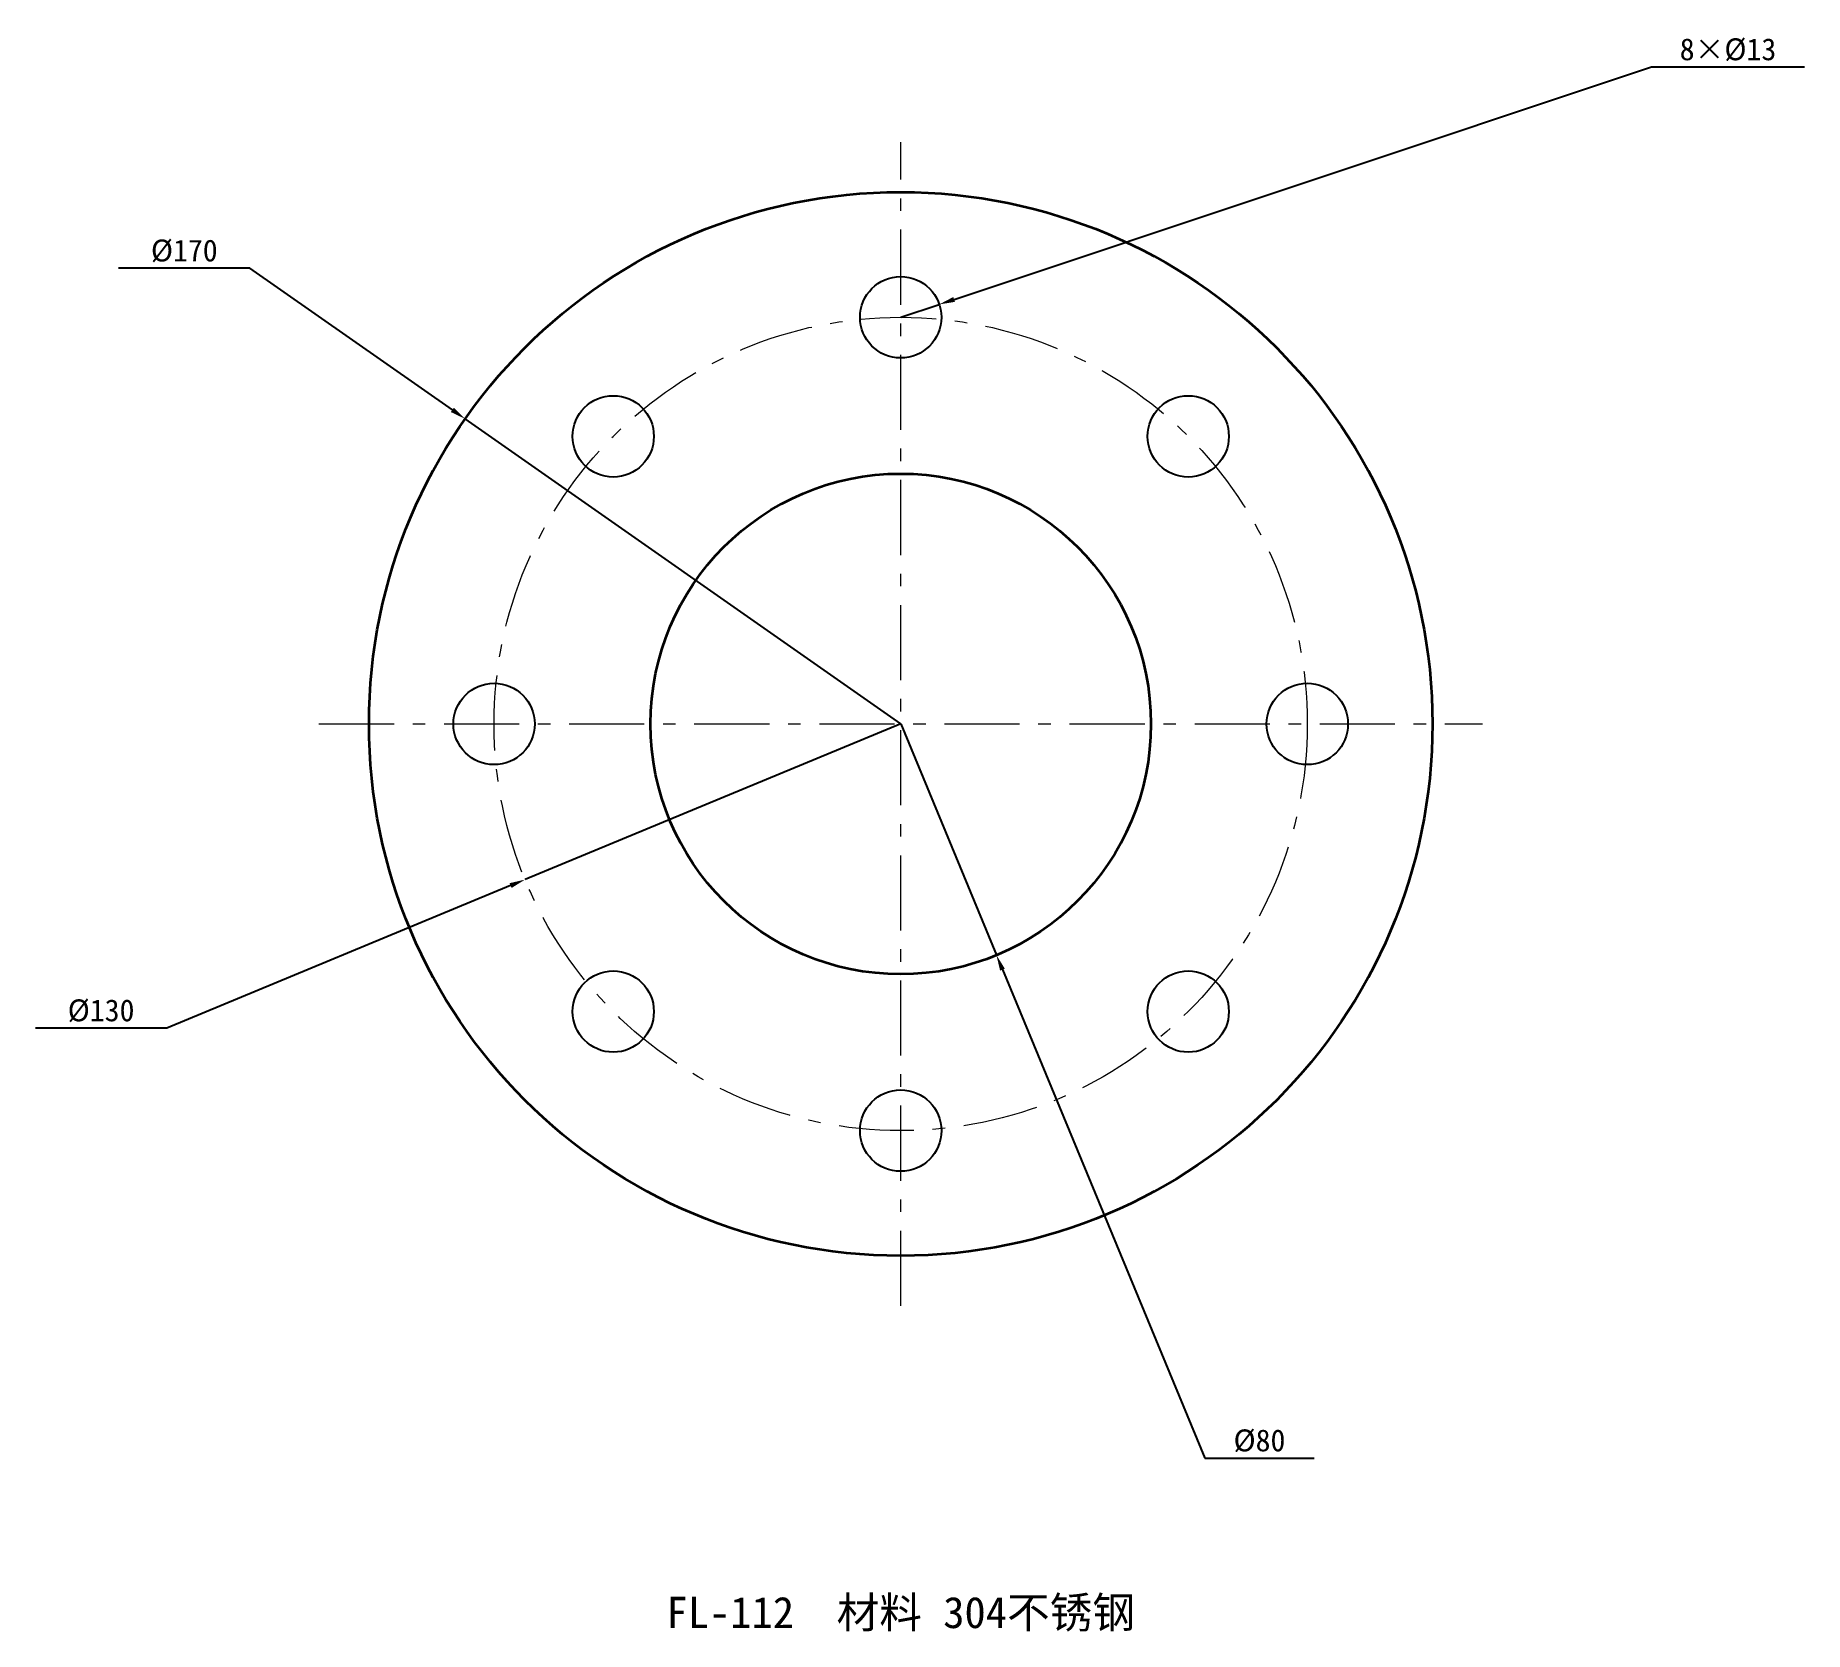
# Model space of a CAD drawing. Header units: millimetres. Extents: x -138 to 144, y -145 to 110.
import ezdxf
from ezdxf.enums import TextEntityAlignment as Align

# ---------------------------------------------------------------- set-up
doc = ezdxf.new("R2010")
doc.units = ezdxf.units.MM
doc.linetypes.add('CENTER', pattern=[20, 12, -3, 2, -3])
for name, color, linetype, lineweight in [('AXES', 7, 'CENTER', 13), ('BORE', 7, 'Continuous', 35), ('DIMENSIONS', 7, 'Continuous', 18), ('HOLES', 7, 'Continuous', 25), ('NOTES', 7, 'Continuous', 25), ('OUTER', 7, 'Continuous', 35), ('PITCH', 7, 'CENTER', 13)]:
    doc.layers.add(name, color=color, linetype=linetype, lineweight=lineweight)
doc.styles.add('CN', font='simhei.ttf')
doc.dimstyles.new('FLANGE_MM', dxfattribs={"dimtxt": 3.5, "dimasz": 2.5, "dimexe": 1.25, "dimexo": 0.625, "dimgap": 1, "dimtad": 1, "dimtih": 1, "dimtoh": 1, "dimdec": 0, "dimtxsty": 'CN', "dimcen": 0, "dimazin": 3, "dimtfac": 1, "dimtmove": 1, "dimatfit": 3})

msp = doc.modelspace()

# ---------------------------------------------------------------- linework, layer by layer
at = {"layer": 'AXES', "linetype": 'CENTER'}
for p, q in [((0, -93), (0, 93)), ((-93, 0), (93, 0))]:
    msp.add_line(p, q, dxfattribs=at)
at = {"layer": 'BORE'}
msp.add_circle((0, 0), 40, dxfattribs=at)
at = {"layer": 'HOLES'}
for centre in [(0, 65), (-45.96, 45.96), (45.96, 45.96), (-65, 0), (65, 0), (-45.96, -45.96), (45.96, -45.96), (0, -65)]:
    msp.add_circle(centre, 6.5, dxfattribs=at)
at = {"layer": 'OUTER'}
msp.add_circle((0, 0), 85, dxfattribs=at)
at = {"layer": 'PITCH', "linetype": 'CENTER'}
msp.add_circle((0, 0), 65, dxfattribs=at)

# ---------------------------------------------------------------- texts
at = {"layer": 'NOTES', "style": 'CN'}
msp.add_text('FL-112  材料 304不锈钢', height=5, dxfattribs=at).set_placement((0, -142), align=Align.MIDDLE_CENTER)

# ---------------------------------------------------------------- dimensions: what is measured, and where the dimension line sits
at = {"layer": 'DIMENSIONS'}
for center, radius, location, text in [((0, 65), 6.5, (120, 105), '8×%%c13'), ((0, 0), 85, (-104.03, 72.84), '%%c170'), ((0, 0), 40, (48.6, -117.33), '%%c80'), ((0, 0), 65, (-117.33, -48.6), '%%c130')]:
    msp.add_diameter_dim(center=center, radius=radius, location=location, text=text, dimstyle='FLANGE_MM', dxfattribs=at).render()

doc.saveas('drawing.dxf')
